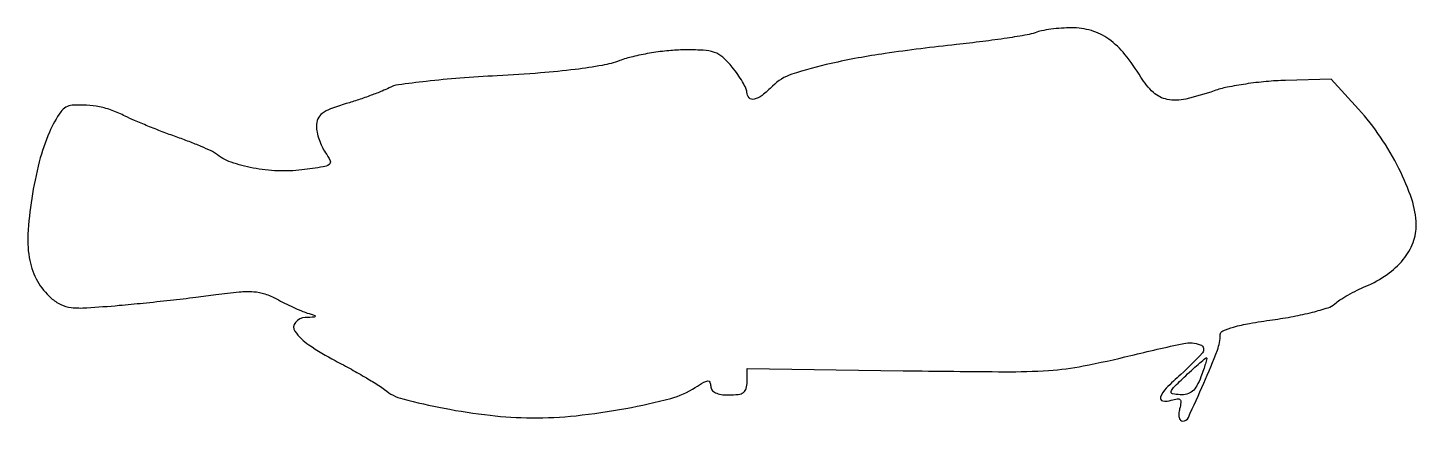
# Model space of a CAD drawing. Extents: x 0 to 229, y 0 to 65.
import ezdxf

# ---------------------------------------------------------------- set-up
doc = ezdxf.new("R2010")
doc.units = 0

msp = doc.modelspace()

# ---------------------------------------------------------------- linework, layer by layer
for points in [[(166.5, 64.087967, -0.05134), (165.18891, 63.722927, -0.004738), (161.85625, 63.186874, -0.00607), (157.858729, 62.632234, -0.004725), (153.5, 62.123122, 0.009041), (141.76267, 60.649359, 0.019693), (132.839451, 59.003736, 0.023071), (126.361465, 57.225637, 0.118241), (123.204545, 55.292689, -0.029145), (121.464987, 53.746788, -0.107194), (120.15012, 53.104032, -0.269821), (119.340704, 53.342038, -0.184284), (118.964037, 54.25, 0.103725), (118.80518, 54.912109, 0.020978), (118.239271, 55.988231, 0.021303), (117.461303, 57.205491, 0.018523), (116.547249, 58.412062, 0.03898), (115.001557, 60.027668, 0.099851), (113.611994, 60.842858, 0.072603), (111.756725, 61.193039, 0.014033), (108.333212, 61.239395, 0.022794), (105.771277, 61.085223, 0.015725), (102.891631, 60.687832, 0.015887), (100.140952, 60.129234, 0.031011), (98, 59.480715, -0.044514), (95.128714, 58.694838, -0.013698), (90.685476, 58.019691, -0.011535), (84.951546, 57.442455, -0.006116), (77.824231, 56.978293, 0.006119), (71.662874, 56.576998, 0.008341), (66.120834, 56.054743, 0.005838), (61.513408, 55.488364, 0.089591), (59.995662, 54.997678, -0.026502), (58.84346, 54.457487, -0.007877), (57.029577, 53.754659, -0.007879), (54.963511, 53.028116, -0.00843), (52.921431, 52.384027, 0.016346), (50.353841, 51.529274, 0.072789), (48.962778, 50.770467, 0.127763), (48.253277, 49.878501, 0.104832), (48, 48.683766, 0.053242), (48.108164, 47.670864, 0.02945), (48.442328, 46.471135, 0.029033), (48.92913, 45.282062, 0.041118), (49.505797, 44.295187, -0.045942), (50.25882, 42.977539, -0.35739), (50.090134, 42.341158, -0.120267), (49.12613, 41.949606, -0.005534), (45.588596, 41.467802, -0.04085), (41.633684, 41.299051, -0.036699), (37.556311, 41.759192, -0.03863), (33.928749, 42.735726, -0.08215), (31.391154, 44.13562, 0.058559), (30.669537, 44.579106, 0.007705), (29.02438, 45.311167, 0.008861), (27.036605, 46.117905, 0.00732), (24.891154, 46.908794, -0.006522), (22.607197, 47.746605, -0.005438), (20.202402, 48.694594, -0.005493), (18.020487, 49.610323, -0.014861), (16.5, 50.322557, 0.028164), (14.31736, 51.275033, 0.038177), (12.250165, 51.866883, 0.038376), (10.125526, 52.135616, 0.028903), (7.770324, 52.115154, 0.227551), (5.874334, 51.044739, 0.049659), (3.991654, 47.679896, 0.040281), (2.318915, 42.80215, 0.023473), (1.071694, 36.740087, 0.025568), (0.452166, 30.852999, 0.061701), (0.755787, 26.492725, 0.08155), (2.009299, 23.116544, 0.080929), (4.279021, 20.308354, 0.070093), (5.862973, 19.248769, 0.08623), (7.570773, 18.762135, 0.042594), (10.151262, 18.709433, 0.005899), (15.5, 19.119485, 0.003228), (19.452576, 19.495185, 0.002269), (23.895246, 19.966804, 0.002289), (28.143226, 20.456961, 0.004797), (31.441262, 20.884956, -0.010644), (35.282668, 21.337858, -0.041632), (37.669781, 21.368544, -0.061224), (39.530669, 21.005526, -0.046445), (41.441262, 20.180167, 0.009518), (42.758903, 19.491563, 0.007845), (44.188996, 18.806312, 0.007938), (45.521845, 18.218635, 0.020876), (46.5, 17.853072, -0.003883), (47.758578, 17.430853, -0.436042), (47.822672, 17.286159, -0.28515), (47.658935, 17.171757, -0.002855), (46.176676, 17.09968, 0.206738), (44.539701, 16.307699, 0.342676), (44.463737, 14.853282, 0.093589), (46.756419, 12.602967, 0.025725), (51.118604, 10, -0.005122), (53.763445, 8.56608, -0.006019), (56.238618, 7.1519, -0.005336), (58.300231, 5.911078, -0.036789), (59.257112, 5.219234, 0.11205), (62.250395, 3.674624, 0.01587), (69.053607, 2.142717, 0.018969), (76.64606, 0.981178, 0.026497), (83.5, 0.563301, 0.02833), (90.797387, 0.919195, 0.019495), (98.993783, 2.110724, 0.018081), (106.406309, 3.76445, 0.081273), (110.453036, 5.561185, -0.011896), (111.852437, 6.431242, -0.11199), (112.522307, 6.645381, -0.327964), (112.871637, 6.432421, -0.097687), (113, 5.781677, 0.162845), (113.206294, 5.165066, 0.119389), (113.767833, 4.704029, 0.078493), (114.702276, 4.422007, 0.034125), (116, 4.333333, 0.030286), (117.549058, 4.42725, 0.12795), (118.407222, 4.765667, 0.171212), (118.854288, 5.41702, 0.065689), (119, 6.521337), (119, 8.709341), (144.75, 8.339365, 0.001984), (161.459634, 8.165607, 0.018236), (168.709534, 8.38344, 0.031242), (174.422591, 9.124358, 0.011985), (182.25, 10.836961, -0.007387), (190.977222, 12.830694, -0.143453), (193.710691, 12.624912, -0.525177), (194.045025, 11.279251, -0.030633), (190.5, 7.730667, 0.017802), (188.084027, 5.433242, 0.105123), (187.153593, 3.967051, 0.480511), (187.521472, 3.353172, 0.111047), (188.917124, 3.473696, -0.035136), (189.9007, 3.711361, -0.247297), (190.353397, 3.562337, -0.229181), (190.507656, 3.092653, -0.030642), (190.300493, 2.041084, 0.044985), (190.169604, 1.259224, 0.076479), (190.220301, 0.599568, 0.114208), (190.435201, 0.1623, 0.225345), (190.777028, 0, 0.292408), (191.734615, 0.612371, 0.005537), (194.271382, 6.265345, 0.010319), (196.524761, 11.745697, 0.09263), (197, 14.288943, -0.301731), (197.414733, 14.91363, -0.030614), (199.181496, 15.533454, -0.025548), (201.843477, 16.143035, -0.009626), (205.620312, 16.732316, 0.012818), (209.040373, 17.288311, 0.015911), (212.187129, 17.987408, 0.01427), (214.763441, 18.725371, 0.104987), (215.870312, 19.354308, -0.038239), (216.735135, 20.011047, -0.013991), (218.049404, 20.807933, -0.013776), (219.540493, 21.602367, -0.016047), (221, 22.271536, 0.053005), (224.48606, 24.192811, 0.069589), (227.145696, 26.663459, 0.07881), (228.787163, 29.491056, 0.099581), (229.29816, 32.464897, 0.074549), (228.555549, 36.612658, 0.034428), (226.442233, 41.684272, 0.03274), (223.403914, 46.880541, 0.035831), (219.794642, 51.472057), (215.274509, 56.444115), (207.756996, 56.219946, 0.015726), (204.567581, 56.024316, 0.013164), (201.200647, 55.621622, 0.01337), (198.140853, 55.089763, 0.035101), (195.994015, 54.497888, -0.028411), (191.339295, 53.147406, -0.102823), (188.271551, 53.084059, -0.140195), (185.967296, 54.233901, -0.072284), (183.911521, 56.75, 0.034761), (181.281752, 60.510808, 0.067817), (178.623213, 63.015699, 0.081559), (175.751542, 64.429412, 0.075534), (172.5, 64.900651, 0.016872), (170.821876, 64.832487, 0.015074), (169.0875, 64.650613, 0.015306), (167.539207, 64.392421, 0.044602)], [(193.807419, 7.300751, -0.036138), (193.138089, 5.853428, -0.089318), (192.402283, 4.950146, -0.112423), (191.512194, 4.480912, -0.080197), (190.387347, 4.366694, -0.035372), (189.11548, 4.532422, -0.439551), (188.891147, 4.904766, -0.127657), (189.27983, 5.553253, -0.004918), (191.312537, 7.512759, -0.00463), (192.551223, 8.662024, -0.007413), (193.632012, 9.617401, -0.002468), (194.573096, 10.416722, -0.262128), (194.73261, 10.446816, -0.396217), (194.794278, 10.331218, -0.005399), (194.556786, 9.490195, -0.011708), (194.234645, 8.482559, -0.00702)]]:
    msp.add_lwpolyline(points, format="xyb", close=True)

doc.saveas('drawing.dxf')
